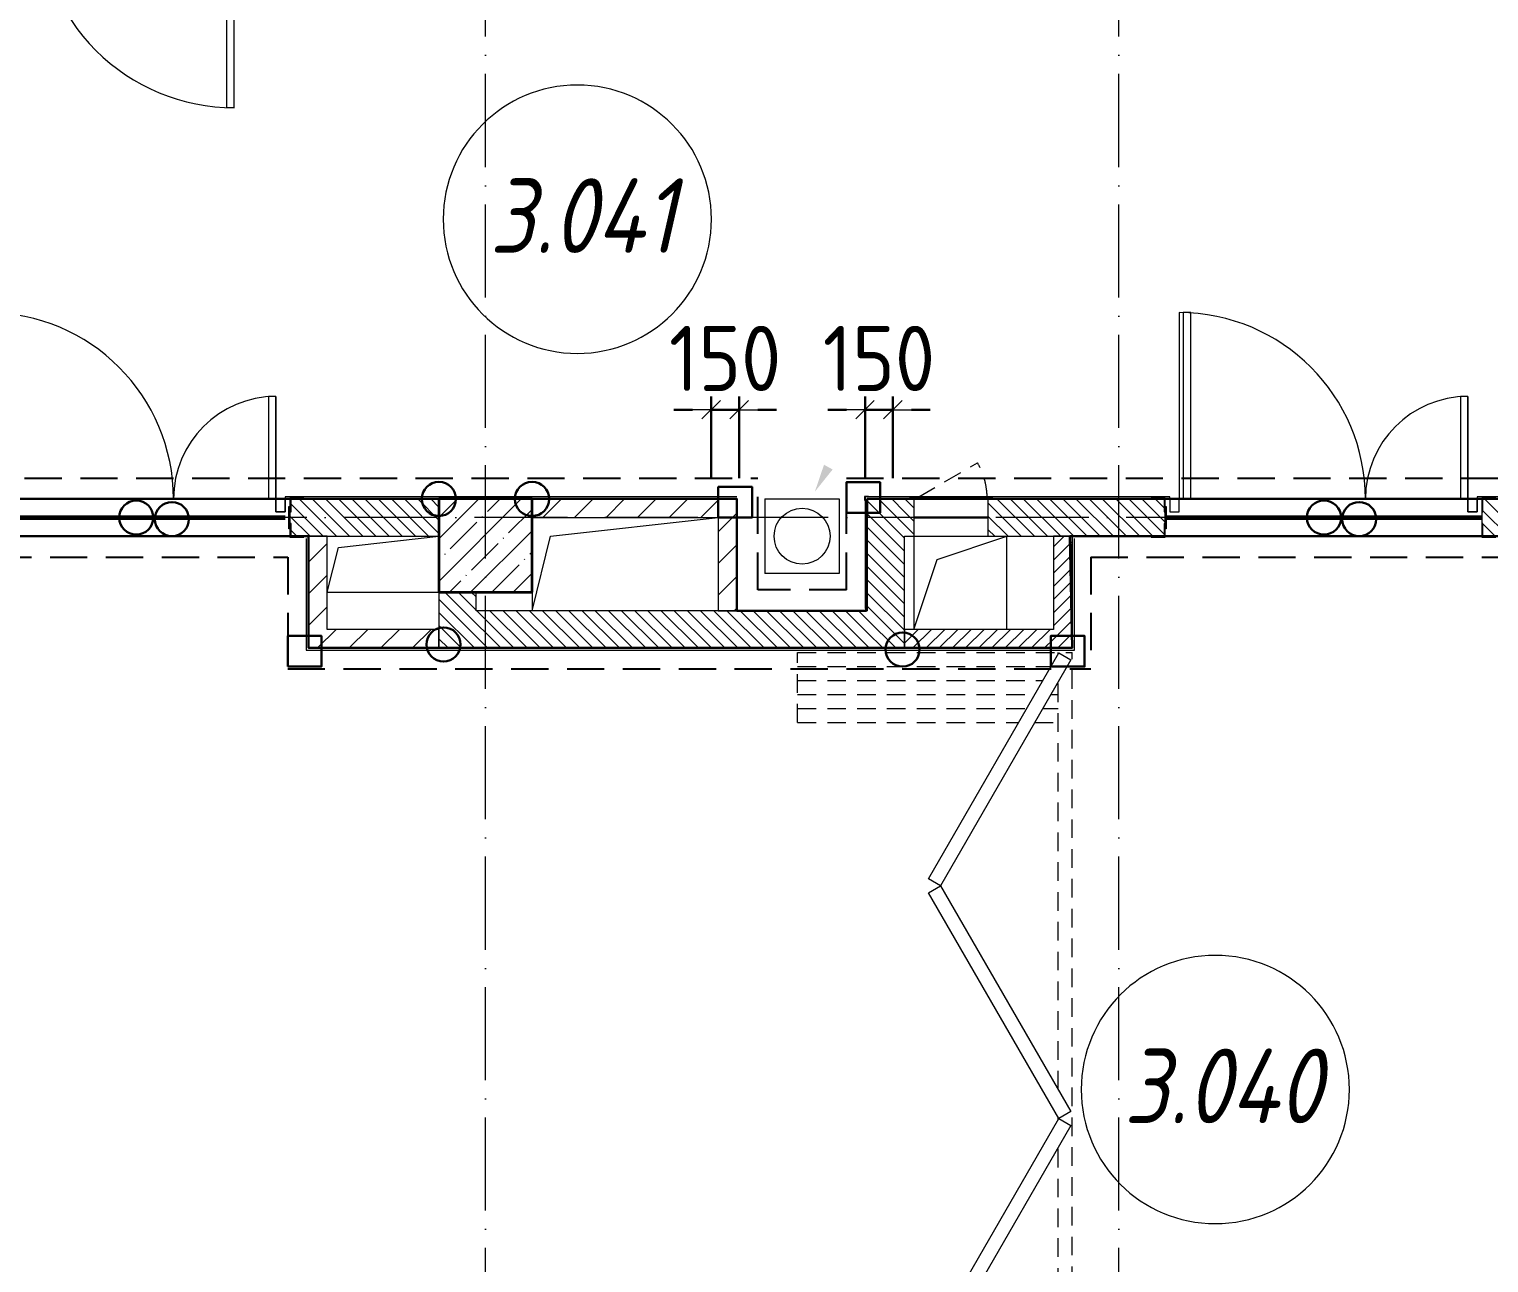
# Model space of a CAD drawing. Header units: millimetres. Extents: x -213536 to 1564669, y -45299 to 942238.
# Drawn here: x 450642 to 458480, y 429036 to 435657 of the extents above; entities that cross this region are included whole.
import ezdxf

# ---------------------------------------------------------------- set-up
doc = ezdxf.new("R2010")
doc.units = ezdxf.units.MM
for name, pattern in [('200_ШТРИХ__ш1_п0_6_', [160, 100, -60]), ('200_ШТРИХ_ш1п0_6_', [160, 100, -60]), ('50_200_ШТРИХ_1Т_ш5_п1_п1_', [700, 500, -100, 0, -100]), ('Штрих короткий', [300, 150, -150]), ('Штриховая _2 мм - 1 мм_', [300, 200, -100])]:
    doc.linetypes.add(name, pattern=pattern)
for name, color, linetype, lineweight in [('0-1', 7, 'Continuous', 5), ('0-2', 7, 'Continuous', 9), ('2) ПГП 4м', 4, 'Continuous', 30), ('2.2) ПГП двери 2.4 -', 134, 'Continuous', 60), ('3) ЖБ 4м', 3, 'Continuous', 30), ('4) Метл уголки', 6, 'Continuous', 30), ('5) Швы', 2, 'Continuous', 30), ('6) Мини окна 0.4 -', 10, 'Continuous', 30), ('Двери', 7, 'Continuous', 9), ('Каркас_Импост', 7, 'Continuous', 13), ('Линии_2_', 7, 'Continuous', 9), ('Марки помещений', 7, 'Continuous', 9), ('Несущие колонны', 7, 'Continuous', 9), ('Несущие колонны-1', 7, 'Continuous', 35), ('Обобщенные модели', 7, 'Continuous', 9), ('Окна', 7, 'Continuous', 9), ('Оси-2', 7, '50_200_ШТРИХ_1Т_ш5_п1_п1_', 9), ('Открывание в плане-1', 7, '200_ШТРИХ__ш1_п0_6_', 9), ('Открывание в плане-2', 7, '200_ШТРИХ_ш1п0_6_', 9), ('Открывание-1', 7, 'Continuous', 9), ('Панель', 7, 'Continuous', 13), ('Перемычка-1', 7, 'Штрих короткий', 9), ('Размеры', 7, 'Continuous', 15), ('Стены-1', 7, 'Continuous', 13), ('Текстовые примечания', 7, 'Continuous', 9), ('Штриховка разреза-1', 7, 'Continuous', 9), ('Элементы узлов', 7, 'Continuous', 9)]:
    doc.layers.add(name, color=color, linetype=linetype, lineweight=lineweight)
doc.layers.add('СТ-1_1', color=7, linetype='Штриховая _2 мм - 1 мм_', lineweight=90, true_color=0x888888)
doc.layers.get('0-2').off()
doc.styles.add('ISOCPEUR_I_2', font='isocpeui.ttf', dxfattribs={"width": 0.85, "height": 2.3})
doc.styles.add('СПДС', font='isocpeur.ttf', dxfattribs={"width": 0.9})
doc.dimstyles.new('Размера А3', dxfattribs={"dimtxt": 200, "dimasz": 100, "dimexe": 70, "dimexo": 100, "dimgap": 20, "dimtad": 1, "dimdec": 0, "dimrnd": 10, "dimzin": 0, "dimdsep": 46, "dimtxsty": 'СПДС', "dimblk": 'ARROWHEAD_6', "dimcen": 1, "dimclrd": 256, "dimclre": 256, "dimclrt": 256, "dimazin": 0, "dimtfac": 1, "dimtdec": 0, "dimtmove": 2, "dimatfit": 3, "dimfxl": 1, "dimtolj": 1, "dimtzin": 0, "dimarcsym": 0})
pattern_1 = [(135, (0, 0), (-35.35534, -35.35534), [])]
pattern_2 = [(45, (0, 0), (-35.35534, 35.35534), [])]
pattern_3 = [(45, (0, 0), (-84.8528, 84.8528), [])]

# ---------------------------------------------------------------- blocks, each defined once
blk = doc.blocks.new('ARROWHEAD_6')
at = {"color": 0, "linetype": 'Continuous'}
for p, q in [((0, 0), (-1, 0)), ((-0.5, -0.5), (0.5, 0.5))]:
    blk.add_line(p, q, dxfattribs=at)
blk = doc.blocks.new('*D4678')
at = {"layer": 'Defpoints', "color": 0, "transparency": 16777216}
for p in [(455280.1, 433614.5), (455130.1, 433147.4), (455280.1, 433147.4)]:
    blk.add_point(p, dxfattribs=at)
at = {"layer": 'Размеры', "lineweight": -2, "transparency": 16777216}
for p, q in [((455130.1, 433247.4), (455130.1, 433684.5)), ((455280.1, 433247.4), (455280.1, 433684.5)), ((455030.1, 433614.5), (454930.1, 433614.5)), ((455130.1, 433614.5), (455280.1, 433614.5)), ((455380.1, 433614.5), (455480.1, 433614.5))]:
    blk.add_line(p, q, dxfattribs=at)
at = {"layer": 'Размеры', "lineweight": -2, "transparency": 16777216, "xscale": 100, "yscale": 100, "zscale": 100}
blk.add_blockref('ARROWHEAD_6', (455130.1, 433614.5), dxfattribs=at)
at = {"layer": 'Размеры', "lineweight": -2, "transparency": 16777216, "xscale": 100, "yscale": 100, "zscale": 100, "rotation": 180}
blk.add_blockref('ARROWHEAD_6', (455280.1, 433614.5), dxfattribs=at)
at = {"layer": 'Размеры', "transparency": 16777216, "insert": (455205.1, 433889.5), "char_height": 350, "width": 1.678, "attachment_point": 5, "style": 'СПДС'}
blk.add_mtext('\\A1;150', dxfattribs=at)
blk = doc.blocks.new('*D4806')
at = {"layer": 'Defpoints', "color": 0, "transparency": 16777216}
for p in [(454454.1, 433614.5), (454304.1, 433147.4), (454454.1, 433147.4)]:
    blk.add_point(p, dxfattribs=at)
at = {"layer": 'Размеры', "lineweight": -2, "transparency": 16777216}
for p, q in [((454304.1, 433247.4), (454304.1, 433684.5)), ((454454.1, 433247.4), (454454.1, 433684.5)), ((454204.1, 433614.5), (454104.1, 433614.5)), ((454304.1, 433614.5), (454454.1, 433614.5)), ((454554.1, 433614.5), (454654.1, 433614.5))]:
    blk.add_line(p, q, dxfattribs=at)
at = {"layer": 'Размеры', "lineweight": -2, "transparency": 16777216, "xscale": 100, "yscale": 100, "zscale": 100}
blk.add_blockref('ARROWHEAD_6', (454304.1, 433614.5), dxfattribs=at)
at = {"layer": 'Размеры', "lineweight": -2, "transparency": 16777216, "xscale": 100, "yscale": 100, "zscale": 100, "rotation": 180}
blk.add_blockref('ARROWHEAD_6', (454454.1, 433614.5), dxfattribs=at)
at = {"layer": 'Размеры', "transparency": 16777216, "insert": (454379.1, 433889.5), "char_height": 350, "width": 1.678, "attachment_point": 5, "style": 'СПДС'}
blk.add_mtext('\\A1;150', dxfattribs=at)
blk = doc.blocks.new('BSC_Колонна _Прямоугольная - 500х500-V71-АИ2_03_План отделки стен 3-го этажа _Часть 2_')
at = {"layer": 'Несущие колонны'}
h = blk.add_hatch(dxfattribs=at)
h.set_pattern_fill('FP_79', color=256, style=0, pattern_type=2)
h.set_pattern_definition([(45, (-22400, -7650), (-114.0493, 114.0493), []), (45, (-22285.95, -7650), (-114.0493, 114.0493), [201.613, -40.323, 3.353, -36.97])])
h.paths.add_polyline_path([(-250, -250), (250, -250), (250, 250), (-250, 250)], flags=0)
at = {"layer": 'Несущие колонны-1'}
for p, q in [((250, 250), (-250, 250)), ((-250, 250), (-250, -250)), ((250, -250), (250, 250)), ((-250, -250), (250, -250))]:
    blk.add_line(p, q, dxfattribs=at)
blk = doc.blocks.new('Проем_Дверь_Прямоугольный - 1700х2400h_дверные проемы-28712438-АИ2_03_План отделки стен 3-го этажа _Часть 2_')
at = {"layer": 'Перемычка-1'}
for p, q in [((850, 100), (-850, 100)), ((850, -100), (-850, -100))]:
    blk.add_line(p, q, dxfattribs=at)
blk = doc.blocks.new('DOR__перегородка__Прямоугольная - Вн_ДПГ_6900х3300h-29275927-АИ2_03_План отделки стен 3-го этажа _Часть 2_')
at = {"layer": 'Каркас_Импост'}
for p, q in [((650.4, 706.9), (687.9, 771.8)), ((1862.7, 6.7), (650.4, 706.9)), ((687.9, 771.8), (1900.3, 71.7)), ((1900.9, 71.7), (3113.3, 771.8)), ((3150.8, 706.9), (1938.4, 6.7)), ((3113.3, 771.8), (3150.8, 706.9)), ((3149.7, 706.9), (3187.3, 771.8)), ((4362.1, 6.7), (3149.7, 706.9)), ((3187.3, 771.8), (4399.6, 71.7)), ((4399.2, 71.7), (5611.6, 771.8)), ((5649.1, 706.9), (4436.7, 6.7)), ((5611.6, 771.8), (5649.1, 706.9)), ((5649.1, 706.9), (5686.6, 771.8)), ((6861.4, 6.7), (5649.1, 706.9)), ((5686.6, 771.8), (6898.9, 71.7)), ((1900.3, 71.7), (1862.7, 6.7)), ((1938.4, 6.7), (1900.9, 71.7)), ((4399.6, 71.7), (4362.1, 6.7)), ((4436.7, 6.7), (4399.2, 71.7)), ((6898.9, 71.7), (6861.4, 6.7))]:
    blk.add_line(p, q, dxfattribs=at)
at = {"layer": 'Открывание в плане-1'}
for p, q in [((6525.2, 1474.2), (6900, 1474.2)), ((6525.2, 1474.2), (6525.2, 287.5)), ((6600.2, 1474.2), (6600.2, 244.2)), ((6675.2, 1474.2), (6675.2, 200.9)), ((6750.2, 1474.2), (6750.2, 157.6)), ((6825.2, 1474.2), (6825.2, 114.3)), ((6900, 1474.2), (6900, 0)), ((6525.2, 200.9), (6525.2, 75)), ((6600.2, 157.6), (6600.2, 75)), ((6675.2, 114.3), (6675.2, 75)), ((0, 75), (0, 20)), ((0, 75), (285, 75)), ((305.4, 75), (1744.5, 75)), ((305.4, 0), (6900, 0)), ((1894.5, 75), (1906.7, 75)), ((2056.7, 75), (4243.8, 75)), ((4393.8, 75), (4405, 75)), ((4555, 75), (6743.2, 75)), ((6893.2, 75), (6900, 75))]:
    blk.add_line(p, q, dxfattribs=at)
blk = doc.blocks.new('Проем_Дверь_Прямоугольный - 1700х2400h_дверные проемы-28704924-АИ2_03_План отделки стен 3-го этажа _Часть 2_')
at = {"layer": 'Перемычка-1'}
for p, q in [((850, 100), (-850, 100)), ((850, -100), (-850, -100))]:
    blk.add_line(p, q, dxfattribs=at)
blk = doc.blocks.new('Дверь_СКБ_1Ст_Внутренняя_ШЕР - СОШ_Д-17__Дв_1150x2100h_Лаборантские_ Инструментальные_EI30-26601595-АИ2_03_План отделки стен 3-го этажа _Часть 2_')
at = {"layer": 'Каркас_Импост'}
for p, q in [((-512.5, 125), (-562.5, 125)), ((-562.5, 125), (-562.5, 45)), ((-512.5, 125), (-512.5, 85)), ((-512.5, 85), (-502.5, 85)), ((-502.5, 85), (-502.5, 45)), ((527.5, 85), (537.5, 85)), ((527.5, 85), (527.5, 45)), ((587.5, 125), (537.5, 125)), ((537.5, 125), (537.5, 85)), ((587.5, 125), (587.5, 45)), ((-502.5, 45), (-562.5, 45)), ((587.5, 45), (527.5, 45))]:
    blk.add_line(p, q, dxfattribs=at)
at = {"layer": 'Открывание-1'}
blk.add_arc((-512.5, 125), 1050, 360, 90, dxfattribs=at)
at = {"layer": 'Панель'}
for p, q in [((-512.5, 1175), (-472.5, 1175)), ((-512.5, 1175), (-512.5, 125)), ((-472.5, 125), (-472.5, 1175)), ((-512.5, 125), (-472.5, 125))]:
    blk.add_line(p, q, dxfattribs=at)
blk = doc.blocks.new('Дверь_Витражная_СКБ_2Ст2 - ДВВ_ДАО_СОШ_Классы-V189-АИ2_03_План отделки стен 3-го этажа _Часть 2_')
at = {"layer": 'Двери'}
for p, q in [((-775, 1035), (-775, 35)), ((775, 585), (775, 35))]:
    blk.add_line(p, q, dxfattribs=at)
for centre, radius, start, end in [((-775, 35), 1000, 360, 90), ((775, 35), 550, 90, 180)]:
    blk.add_arc(centre, radius, start, end, dxfattribs=at)
at = {"layer": 'Элементы узлов'}
for p, q in [((-713, 1035), (-753, 1035)), ((-753, 1035), (-753, 35)), ((-713, 35), (-713, 1035)), ((775, 585), (735, 585)), ((735, 585), (735, 35)), ((775, 35), (775, 585)), ((-825, 35), (-825, -35)), ((-775, 35), (-825, 35)), ((-775, 35), (-825, 35)), ((-825, 35), (-825, -35)), ((-775, -35), (-775, 35)), ((-775, -35), (-775, 35)), ((-753, 35), (-713, 35)), ((735, 35), (775, 35)), ((775, -35), (775, 35)), ((775, 35), (825, 35)), ((775, 35), (775, -35)), ((825, 35), (775, 35)), ((825, 35), (825, -35)), ((825, -35), (825, 35)), ((-825, -35), (-775, -35)), ((-825, -35), (-775, -35)), ((825, -35), (775, -35)), ((775, -35), (825, -35))]:
    blk.add_line(p, q, dxfattribs=at)
blk = doc.blocks.new('Фахверк_СКБ_Уголок - 200_3960-28268576-АИ2_03_План отделки стен 3-го этажа _Часть 2_')
at = {"layer": 'Обобщенные модели'}
for p, q in [((200, 156), (125, 156)), ((125, 156), (125, 81)), ((125, 81), (131, 81)), ((131, 81), (131, 150)), ((131, 150), (200, 150)), ((200, 150), (200, 156)), ((131, 19), (125, 19)), ((125, 19), (125, -56)), ((131, -50), (131, 19)), ((125, -56), (200, -56)), ((200, -50), (131, -50)), ((200, -56), (200, -50))]:
    blk.add_line(p, q, dxfattribs=at)
blk = doc.blocks.new('154_Стойка_СКБ_Уголок - СМ-2480_200-28346303-АИ2_03_План отделки стен 3-го этажа _Часть 2_')
at = {"layer": 'Обобщенные модели'}
for p, q in [((125, 156), (125, 81)), ((200, 156), (125, 156)), ((125, 81), (131, 81)), ((131, 81), (131, 150)), ((131, 150), (200, 150)), ((200, 150), (200, 156)), ((131, 19), (125, 19)), ((125, 19), (125, -56)), ((131, -50), (131, 19)), ((125, -56), (200, -56)), ((200, -50), (131, -50)), ((200, -56), (200, -50))]:
    blk.add_line(p, q, dxfattribs=at)
blk = doc.blocks.new('Стойка_Влож_Полоса боковая - Полоса-28213942-АИ2_03_План отделки стен 3-го этажа _Часть 2_')
at = {"layer": 'Обобщенные модели'}
for p, q in [((-5, 60), (0, 60)), ((-5, -60), (-5, 60)), ((0, 31), (0, -31)), ((0, -60), (-5, -60))]:
    blk.add_line(p, q, dxfattribs=at)
blk = doc.blocks.new('AR_Отверстие Ниша - Лючок-32404482-АИ2_03_План отделки стен 3-го этажа _Часть 2_')
at = {"layer": 'Окна'}
for p, q in [((200, 100), (-200, 100)), ((-200, 100), (-200, -100)), ((200, -100), (200, 100)), ((-200, -100), (200, -100))]:
    blk.add_line(p, q, dxfattribs=at)
blk = doc.blocks.new('Л_Общий_Лючок - Лючок-V200-АИ2_03_План отделки стен 3-го этажа _Часть 2_')
at = {"layer": 'Окна'}
for p, q in [((424, 6), (-24, 6)), ((-24, 6), (-24, 0)), ((-24, 0), (0, 0)), ((400, 0), (424, 0)), ((424, 6), (424, 0))]:
    blk.add_line(p, q, dxfattribs=at)
at = {"layer": 'Открывание в плане-2'}
blk.add_line((26.8, 12), (342, 194), dxfattribs=at)
blk.add_arc((6, 0), 388, 1.78106, 30, dxfattribs=at)
blk = doc.blocks.new('AR_Отверстие прямоугольное _в плите_ - AR_Отверстие прямоугольное _в плите_-30459293-АИ2_03_План отделки стен 3-го этажа _Часть 2_')
at = {"layer": 'Обобщенные модели'}
for p, q in [((-250, 250), (-250, -250)), ((-125, 125), (250, 250)), ((250, -250), (250, 250)), ((-250, -250), (-125, 125))]:
    blk.add_line(p, q, dxfattribs=at)
blk = doc.blocks.new('AR_Отверстие прямоугольное _в плите_ - AR_Отверстие прямоугольное _в плите_-30552555-АИ2_03_План отделки стен 3-го этажа _Часть 2_')
at = {"layer": 'Обобщенные модели'}
for p, q in [((-300, -150), (-240, 90)), ((-240, 90), (300, 150)), ((-300, -150), (300, -150))]:
    blk.add_line(p, q, dxfattribs=at)
blk = doc.blocks.new('AR_Отверстие прямоугольное _в плите_ - AR_Отверстие прямоугольное _в плите_-30552705-АИ2_03_План отделки стен 3-го этажа _Часть 2_')
at = {"layer": 'Обобщенные модели'}
for p, q in [((-400, 150), (500, 250)), ((-500, -250), (-400, 150)), ((-500, -150), (-500, -250))]:
    blk.add_line(p, q, dxfattribs=at)
blk = doc.blocks.new('0125-Р-ОО-Ш2-АР-о_23_10_2024_rvt-1-АИ2_03_План отделки стен 3-го этажа _Часть 2_')
at = {"layer": 'Штриховка разреза-1'}
h = blk.add_hatch(dxfattribs=at)
h.set_pattern_fill('FP_1', color=256, style=0, pattern_type=2)
h.set_pattern_definition(pattern_1)
h.paths.add_polyline_path([(22150, 7700), (22150, 7900), (21356, 7900), (21356, 7831), (21350, 7831), (21350, 7769), (21356, 7769), (21356, 7700), (21425, 7700)], flags=0)
h = blk.add_hatch(dxfattribs=at)
h.set_pattern_fill('FP_3', color=256, style=0, pattern_type=2)
h.set_pattern_definition(pattern_3)
h.paths.add_polyline_path([(23750, 7800), (23750, 7900), (22650, 7900), (22650, 7800), (23650, 7800)], flags=0)
h = blk.add_hatch(dxfattribs=at)
h.set_pattern_fill('FP_1', color=256, style=0, pattern_type=2)
h.set_pattern_definition(pattern_1)
h.paths.add_polyline_path([(24650, 7100), (24650, 7900), (24450, 7900), (24450, 7100)], flags=0)
h = blk.add_hatch(dxfattribs=at)
h.set_pattern_fill('FP_1', color=256, style=0, pattern_type=2)
h.set_pattern_definition(pattern_1)
h.paths.add_polyline_path([(27756, 7700), (28150, 7700), (28150, 7900), (27756, 7900), (27756, 7831), (27750, 7831), (27750, 7769), (27756, 7769), (27756, 7703)], flags=0)
h.paths.add_polyline_path([(25100, 7700), (26044, 7700), (26044, 7769), (26050, 7769), (26050, 7831), (26044, 7831), (26044, 7900), (25100, 7899), (25100, 7876)], flags=0)
h.paths.add_polyline_path([(24700, 7700), (24700, 7900), (24650, 7900), (24650, 7700)], flags=0)
h = blk.add_hatch(dxfattribs=at)
h.set_pattern_fill('FP_3', color=256, style=0, pattern_type=2)
h.set_pattern_definition(pattern_3)
h.paths.add_polyline_path([(23750, 7300), (23750, 7800), (23650, 7800), (23650, 7300)], flags=0)
h = blk.add_hatch(dxfattribs=at)
h.set_pattern_fill('FP_3', color=256, style=0, pattern_type=2)
h.set_pattern_definition(pattern_3)
h.paths.add_polyline_path([(21550, 7200), (21550, 7700), (21450, 7700), (21450, 7200)], flags=0)
h = blk.add_hatch(dxfattribs=at)
h.set_pattern_fill('FP_92', color=256, style=0, pattern_type=2)
h.set_pattern_definition(pattern_2)
h.paths.add_polyline_path([(25550, 7100), (25550, 7700), (25450, 7700), (25450, 7100)], flags=0)
h = blk.add_hatch(dxfattribs=at)
h.set_pattern_fill('FP_1', color=256, style=0, pattern_type=2)
h.set_pattern_definition(pattern_1)
h.paths.add_polyline_path([(22350, 7300), (22350, 7400), (22150, 7400), (22150, 7300)], flags=0)
h = blk.add_hatch(dxfattribs=at)
h.set_pattern_fill('FP_1', color=256, style=0, pattern_type=2)
h.set_pattern_definition(pattern_1)
h.paths.add_polyline_path([(24450, 7100), (24450, 7300), (22150, 7300), (22150, 7100), (23901.5, 7100)], flags=0)
h = blk.add_hatch(dxfattribs=at)
h.set_pattern_fill('FP_3', color=256, style=0, pattern_type=2)
h.set_pattern_definition(pattern_3)
h.paths.add_polyline_path([(22150, 7100), (22150, 7200), (21450, 7200), (21450, 7100)], flags=0)
h = blk.add_hatch(dxfattribs=at)
h.set_pattern_fill('FP_92', color=256, style=0, pattern_type=2)
h.set_pattern_definition(pattern_2)
h.paths.add_polyline_path([(25450, 7100), (25450, 7200), (24650, 7200), (24650, 7100)], flags=0)
at = {"layer": 'Линии_2_'}
for p, q in [((23900, 7900), (24300, 7900)), ((23900, 7900), (23900, 7500)), ((24300, 7900), (24300, 7500)), ((24300, 7500), (23900, 7500))]:
    blk.add_line(p, q, dxfattribs=at)
blk.add_circle((24100, 7700), 150, dxfattribs=at)
at = {"layer": 'Стены-1'}
for p, q in [((22150, 7900), (21425, 7900)), ((23750, 7900), (22650, 7900)), ((23750, 7800), (23750, 7900)), ((24650, 7900), (24450, 7900)), ((24450, 7900), (24450, 7300)), ((24676, 7900), (24650, 7900)), ((25975, 7900), (25124, 7900)), ((22650, 7800), (23650, 7800)), ((23650, 7800), (23650, 7300)), ((23750, 7300), (23750, 7800)), ((27750, 7831), (27750, 7769)), ((21425, 7700), (22150, 7700)), ((21550, 7700), (21450, 7700)), ((21450, 7700), (21450, 7200)), ((21550, 7200), (21550, 7700)), ((24650, 7100), (24650, 7700)), ((24650, 7700), (24700, 7700)), ((25100, 7700), (25975, 7700)), ((25550, 7700), (25450, 7700)), ((25450, 7700), (25450, 7200)), ((25550, 7100), (25550, 7700)), ((22150, 7400), (22150, 7300)), ((22350, 7300), (22350, 7400)), ((22150, 7300), (22150, 7100)), ((24450, 7300), (22350, 7300)), ((23650, 7300), (23750, 7300)), ((21450, 7200), (21450, 7100)), ((22150, 7200), (21550, 7200)), ((22150, 7100), (22150, 7200)), ((25450, 7200), (24650, 7200)), ((24650, 7200), (24650, 7100)), ((21450, 7100), (22150, 7100)), ((22150, 7100), (24450, 7100)), ((24450, 7100), (24650, 7100)), ((24650, 7100), (25450, 7100)), ((25450, 7100), (25550, 7100))]:
    blk.add_line(p, q, dxfattribs=at)
at = {"layer": '0-2'}
for name, p, rotation in [('Дверь_СКБ_1Ст_Внутренняя_ШЕР - СОШ_Д-17__Дв_1150x2100h_Лаборантские_ Инструментальные_EI30-26601595-АИ2_03_План отделки стен 3-го этажа _Часть 2_', (20537.5, 11175), 180), ('AR_Отверстие Ниша - Лючок-32404482-АИ2_03_План отделки стен 3-го этажа _Часть 2_', (24900, 7800), 180), ('154_Стойка_СКБ_Уголок - СМ-2480_200-28346303-АИ2_03_План отделки стен 3-го этажа _Часть 2_', (26175, 7850), 180), ('Стойка_Влож_Полоса боковая - Полоса-28213942-АИ2_03_План отделки стен 3-го этажа _Часть 2_', (26050, 7800), 180), ('DOR__перегородка__Прямоугольная - Вн_ДПГ_6900х3300h-29275927-АИ2_03_План отделки стен 3-го этажа _Часть 2_', (25550, 175), 90.0000000000001)]:
    blk.add_blockref(name, p, dxfattribs=dict(at, rotation=rotation))
for name, p in [('Дверь_Витражная_СКБ_2Ст2 - ДВВ_ДАО_СОШ_Классы-V189-АИ2_03_План отделки стен 3-го этажа _Часть 2_', (20500, 7865)), ('Дверь_Витражная_СКБ_2Ст2 - ДВВ_ДАО_СОШ_Классы-V189-АИ2_03_План отделки стен 3-го этажа _Часть 2_', (26900, 7865)), ('Л_Общий_Лючок - Лючок-V200-АИ2_03_План отделки стен 3-го этажа _Часть 2_', (24700, 7900)), ('Проем_Дверь_Прямоугольный - 1700х2400h_дверные проемы-28712438-АИ2_03_План отделки стен 3-го этажа _Часть 2_', (20500, 7800)), ('Стойка_Влож_Полоса боковая - Полоса-28213942-АИ2_03_План отделки стен 3-го этажа _Часть 2_', (21350, 7800)), ('154_Стойка_СКБ_Уголок - СМ-2480_200-28346303-АИ2_03_План отделки стен 3-го этажа _Часть 2_', (21225, 7750)), ('BSC_Колонна _Прямоугольная - 500х500-V71-АИ2_03_План отделки стен 3-го этажа _Часть 2_', (22400, 7650)), ('Проем_Дверь_Прямоугольный - 1700х2400h_дверные проемы-28704924-АИ2_03_План отделки стен 3-го этажа _Часть 2_', (26900, 7800)), ('Фахверк_СКБ_Уголок - 200_3960-28268576-АИ2_03_План отделки стен 3-го этажа _Часть 2_', (27625, 7750)), ('AR_Отверстие прямоугольное _в плите_ - AR_Отверстие прямоугольное _в плите_-30552705-АИ2_03_План отделки стен 3-го этажа _Часть 2_', (23150, 7550)), ('AR_Отверстие прямоугольное _в плите_ - AR_Отверстие прямоугольное _в плите_-30552555-АИ2_03_План отделки стен 3-го этажа _Часть 2_', (21850, 7550)), ('AR_Отверстие прямоугольное _в плите_ - AR_Отверстие прямоугольное _в плите_-30459293-АИ2_03_План отделки стен 3-го этажа _Часть 2_', (24950, 7450))]:
    blk.add_blockref(name, p, dxfattribs=at)
blk = doc.blocks.new('101_Уголок настенный вертикальный_Металл-ПМЮ-02_ - Металл-ПМЮ-02-20954637-АИ2_03_План отделки стен 3-го этажа _Часть 2_')
at = {"layer": 'Обобщенные модели'}
for p, q in [((145, 8), (125, 8)), ((125, 8), (125, -12)), ((145, 6), (145, 8)), ((125, -12), (127, -12))]:
    blk.add_line(p, q, dxfattribs=at)
blk = doc.blocks.new('AI_Марка_Помещение_х1__Общий_E___ISO-2_1K_ - Номер-16210215-АИ2_03_План отделки стен 3-го этажа _Часть 2_')
at = {"layer": 'Марки помещений'}
for start, end in [(360, 180), (180, 360)]:
    blk.add_arc((0.039, 0.312), 2.4, start, end, dxfattribs=at)
blk = doc.blocks.new('3этНиз')
at = {"layer": 'Текстовые примечания'}
blk.add_hatch(color=256, dxfattribs=at).paths.add_polyline_path([(454860.9, 433174.8), (454956.3, 433293.5), (454909.9, 433319)], flags=0)
at = {"layer": 'СТ-1_1', "lineweight": 25}
for p, q in [((443117.1, 433247.4), (454554.1, 433247.4)), ((454554.1, 432647.4), (454554.1, 433247.4)), ((455030.1, 433247.4), (483490.1, 433247.4)), ((455030.1, 432647.4), (455030.1, 433247.4)), ((450454.1, 432823.4), (452030.1, 432823.4)), ((452030.1, 432823.4), (452030.1, 432223.4)), ((456342.1, 432823.4), (456342.1, 432223.4)), ((456342.1, 432823.4), (458730.1, 432823.4)), ((455030.1, 432647.4), (454554.1, 432647.4)), ((452030.1, 432223.4), (456342.1, 432223.4))]:
    blk.add_line(p, q, dxfattribs=at)
at = {"layer": 'Стены-1'}
for p, q in [((454442.1, 433147.4), (452017.1, 433147.4)), ((452017.1, 433147.4), (452017.1, 433135.4)), ((452017.1, 433135.4), (452042.1, 433135.4)), ((452117.1, 433135.4), (452842.1, 433135.4)), ((453342.1, 433135.4), (454442.1, 433135.4)), ((456767.1, 433147.4), (455130.1, 433147.4)), ((455130.1, 433147.4), (455130.1, 432547.4)), ((455142.1, 433135.4), (455368.1, 433135.4)), ((455142.1, 432535.4), (455142.1, 433135.4)), ((455816.1, 433135.4), (456667.1, 433135.4)), ((456742.1, 433135.4), (456767.1, 433135.4)), ((456767.1, 433135.4), (456767.1, 433147.4)), ((462442.1, 433147.4), (458417.1, 433147.4)), ((458417.1, 433147.4), (458417.1, 433135.4)), ((458417.1, 433135.4), (458442.1, 433135.4)), ((452130.1, 432923.4), (452130.1, 432323.4)), ((452142.1, 432335.4), (452142.1, 432923.4)), ((456242.1, 432935.4), (456242.1, 432335.4)), ((456254.1, 432935.4), (456242.1, 432935.4)), ((456254.1, 432323.4), (456254.1, 432923.4)), ((455130.1, 432535.4), (455142.1, 432535.4)), ((452130.1, 432323.4), (456254.1, 432323.4)), ((456242.1, 432335.4), (452142.1, 432335.4))]:
    blk.add_line(p, q, dxfattribs=at)
at = {"layer": '0-1'}
blk.add_blockref('0125-Р-ОО-Ш2-АР-о_23_10_2024_rvt-1-АИ2_03_План отделки стен 3-го этажа _Часть 2_', (430692.1, 425235.4), dxfattribs=at)
at = {"layer": 'Марки помещений', "color": 3, "xscale": 300, "yscale": 300, "zscale": 99.99999999999993}
for p in [(453573.7, 434543.1), (456999.2, 429872.1)]:
    blk.add_blockref('AI_Марка_Помещение_х1__Общий_E___ISO-2_1K_ - Номер-16210215-АИ2_03_План отделки стен 3-го этажа _Часть 2_', p, dxfattribs=at)
at = {"layer": 'Обобщенные модели'}
blk.add_blockref('101_Уголок настенный вертикальный_Металл-ПМЮ-02_ - Металл-ПМЮ-02-20954637-АИ2_03_План отделки стен 3-го этажа _Часть 2_', (455003.1, 433141.4), dxfattribs=at)
at = {"layer": 'Марки помещений', "color": 114, "true_color": 0x139b48, "char_height": 400, "attachment_point": 1, "style": 'ISOCPEUR_I_2'}
for s, insert, width in [('3.041', (453114.1, 434856.1), 769.62), ('3.040', (456520, 430185.1), 817.721)]:
    blk.add_mtext(s, dxfattribs=dict(at, insert=insert, width=width))
blk = doc.blocks.new('Ось 3 этаж')
at = {"layer": 'Оси-2'}
for p, q in [((453092.1, 423014.8), (453092.1, 477896.8)), ((456492.1, 423014.8), (456492.1, 477896.8)), ((522142.1, 433035.4), (428373.3, 433035.4))]:
    blk.add_line(p, q, dxfattribs=at)
at = {"layer": 'Размеры'}
for base, p1, p2, picture, middle in [((454454.1, 433614.5), (454304.1, 433147.4), (454454.1, 433147.4), '*D4806', (454379.1, 433889.5)), ((455280.1, 433614.5), (455130.1, 433147.4), (455280.1, 433147.4), '*D4678', (455205.1, 433889.5))]:
    dim = blk.add_linear_dim(base=base, p1=p1, p2=p2, dimstyle='Размера А3', override={"dimtxt": 350}, dxfattribs=at)
    dim.commit()
    dim.dimension.update_dxf_attribs({"geometry": picture, "text_midpoint": middle})

msp = doc.modelspace()

# ---------------------------------------------------------------- linework, layer by layer
at = {"layer": '2) ПГП 4м'}
for points in [[(450342.1, 433135.4), (452842.1, 433135.4)], [(453342.1, 433135.4), (454442.1, 433135.4), (454442.1, 432535.4), (455136.1, 432535.4), (455142.1, 433135.4), (458842.1, 433135.4)], [(450342.1, 432935.4), (452142.1, 432935.4), (452142.1, 432335.4), (456242.1, 432335.4), (456229.6, 432935.4), (458842.1, 432935.4)]]:
    msp.add_lwpolyline(points, dxfattribs=at)
at = {"layer": '2.2) ПГП двери 2.4 -'}
for points in [[(450417.1, 433035.4), (452017.1, 433035.4)], [(456747.1, 433035.4), (458442.1, 433035.4)]]:
    msp.add_lwpolyline(points, dxfattribs=at)
at = {"layer": '3) ЖБ 4м'}
msp.add_lwpolyline([(453342.1, 433135.4), (452842.1, 433135.4)], dxfattribs=at)
at = {"layer": '4) Метл уголки'}
for points in [[(454342.1, 433035.4), (454523.4, 433035.4), (454523.4, 433200.2), (454342.1, 433200.2)], [(455030.1, 433060.3), (455211.4, 433060.3), (455211.4, 433225), (455030.1, 433225)], [(452030.1, 432235.6), (452211.4, 432235.6), (452211.4, 432400.3), (452030.1, 432400.3)], [(456127.8, 432235.6), (456309.1, 432235.6), (456309.1, 432400.3), (456127.8, 432400.3)]]:
    msp.add_lwpolyline(points, close=True, dxfattribs=at)
at = {"layer": '5) Швы'}
for centre in [(452842.1, 433135.4), (453342.1, 433135.4), (451217.1, 433035.4), (451408.5, 433027.1), (457594.6, 433035.4), (457783.6, 433027.1), (452866.7, 432354.3), (455331.9, 432327.2)]:
    msp.add_circle(centre, 91.6, dxfattribs=at)
at = {"layer": '6) Мини окна 0.4 -'}
for points in [[(450710.2, 433035.4), (451554.3, 433035.4)], [(455392.1, 433035.4), (455792.1, 433035.4)], [(457335, 433035.4), (458179.1, 433035.4)]]:
    msp.add_lwpolyline(points, dxfattribs=at)

# ---------------------------------------------------------------- block references
at = {"color": 5, "lineweight": 30}
msp.add_blockref('Ось 3 этаж', (0, 0), dxfattribs=at)
at = {"layer": '3) ЖБ 4м'}
msp.add_blockref('3этНиз', (0, 0), dxfattribs=at)

# ---------------------------------------------------------------- texts
at = {"layer": 'Марки помещений', "color": 114, "true_color": 0x139b48, "char_height": 400, "attachment_point": 1, "style": 'ISOCPEUR_I_2'}
for s, insert, width in [('3.041', (453114.9, 434856), 769.62), ('3.040', (456520.9, 430185), 817.721)]:
    msp.add_mtext(s, dxfattribs=dict(at, insert=insert, width=width))

doc.saveas('drawing.dxf')
